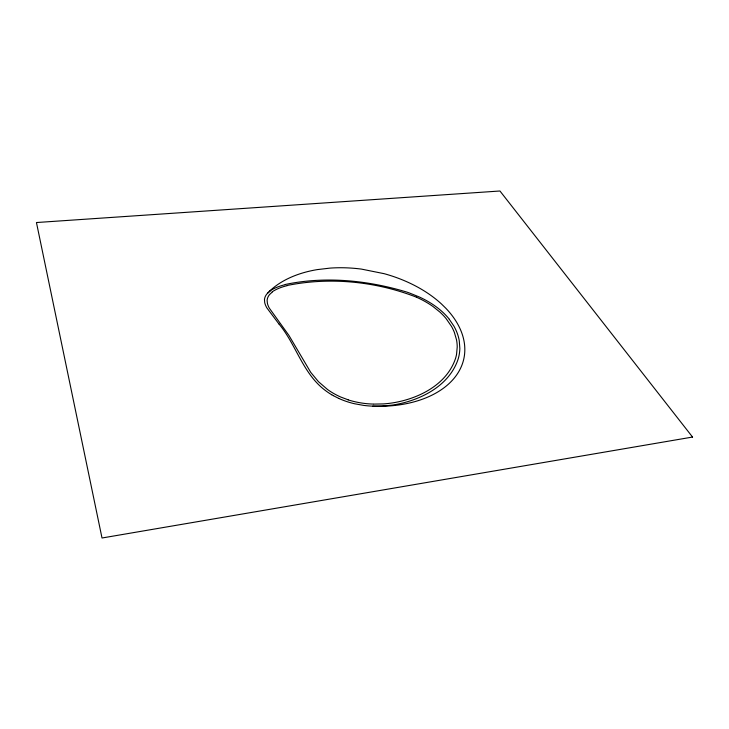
<?xml version="1.0" encoding="UTF-8"?>
<svg xmlns="http://www.w3.org/2000/svg" width="729" height="729" viewBox="0 0 729 729"><rect width="100%" height="100%" fill="white"/><g stroke="black" fill="none" stroke-linecap="round" stroke-linejoin="round"><path stroke-width="1.09" d="M383.126 406.263A106.197 67.287 11.4 0 0 445.802 308.221L441.419 303.929A106.607 67.56 11.4 0 0 384.21 273.694L361.384 269.092A106.434 67.442 11.3 0 0 330.046 268.108L317.252 269.612A105.905 67.086 11.3 0 0 271.097 289.759L267.16 293.641A24.704 15.273 8.1 0 0 264.463 299.71L264.736 302.754A38.282 23.61 8.6 0 0 266.942 308.002L278.861 323.876M267.589 293.176L270.167 290.944M272.409 291.91L269.557 294.58A24.267 15.008 8.2 0 0 267.115 300.512L267.434 303.501A38.127 23.528 8.8 0 0 269.384 308.239L288.857 335.313L310.754 372.382L318.491 381.695L327.503 389.486A55.996 36.705 11.9 0 0 340.789 397.05L348.134 399.811M287.226 285.467C329.991 276.801 375.79 281.358 416.387 297.15M285.267 284.483C325.416 275.99 367.863 280.3 406.9 292.11A100.894 64.653 12.2 0 1 409.379 292.976L418.947 296.831A72.399 45.444 12.5 0 1 449.356 319.293M383.108 406.199L372.774 406.153A74.732 48.424 11.8 0 0 382.142 406.089L391.865 405.151A88.838 57.026 11.5 0 0 394.289 404.777C420.442 400.349 449.009 386.06 458.04 359.415A100.292 63.441 11.4 0 0 459.844 348.508L459.297 341.017A85.202 53.764 12 0 0 453.839 325.981L449.274 319.311M373.895 404.094L383.208 403.921A81.848 52.67 11.6 0 0 392.548 402.9C418.419 398.809 446.913 384.73 455.607 358.221A100.028 63.286 11.3 0 0 456.554 354.285L457.211 347.095A89.813 56.771 11.7 0 0 456.518 339.814L454.404 332.524A80.846 50.984 12.1 0 0 451.533 326.446L446.093 318.573A71.588 44.961 12.4 0 0 439.915 312.094L433.044 306.554A72.217 45.389 12.5 0 0 416.377 297.159M373.394 404.076L373.321 404.076A60.963 39.803 11.9 0 1 348.098 399.884M338.693 398.38L333.499 395.756M333.29 395.637L331.704 394.726M278.742 323.712C294.744 342.776 301.35 368.273 319.566 385.595A63.177 41.307 12.1 0 0 331.677 394.744M338.684 398.389A56.388 37.033 11.9 0 0 354.567 403.748L363.416 405.36A67.223 43.795 11.9 0 0 372.628 406.144M269.985 290.825A51.95 32.513 9 0 1 285.376 284.629M272.209 291.791A49.845 31.192 9 0 1 287.335 285.613M692.55 437.054L102.014 538.002L36.45 222.536L499.948 190.998L692.55 437.054"/></g></svg>
